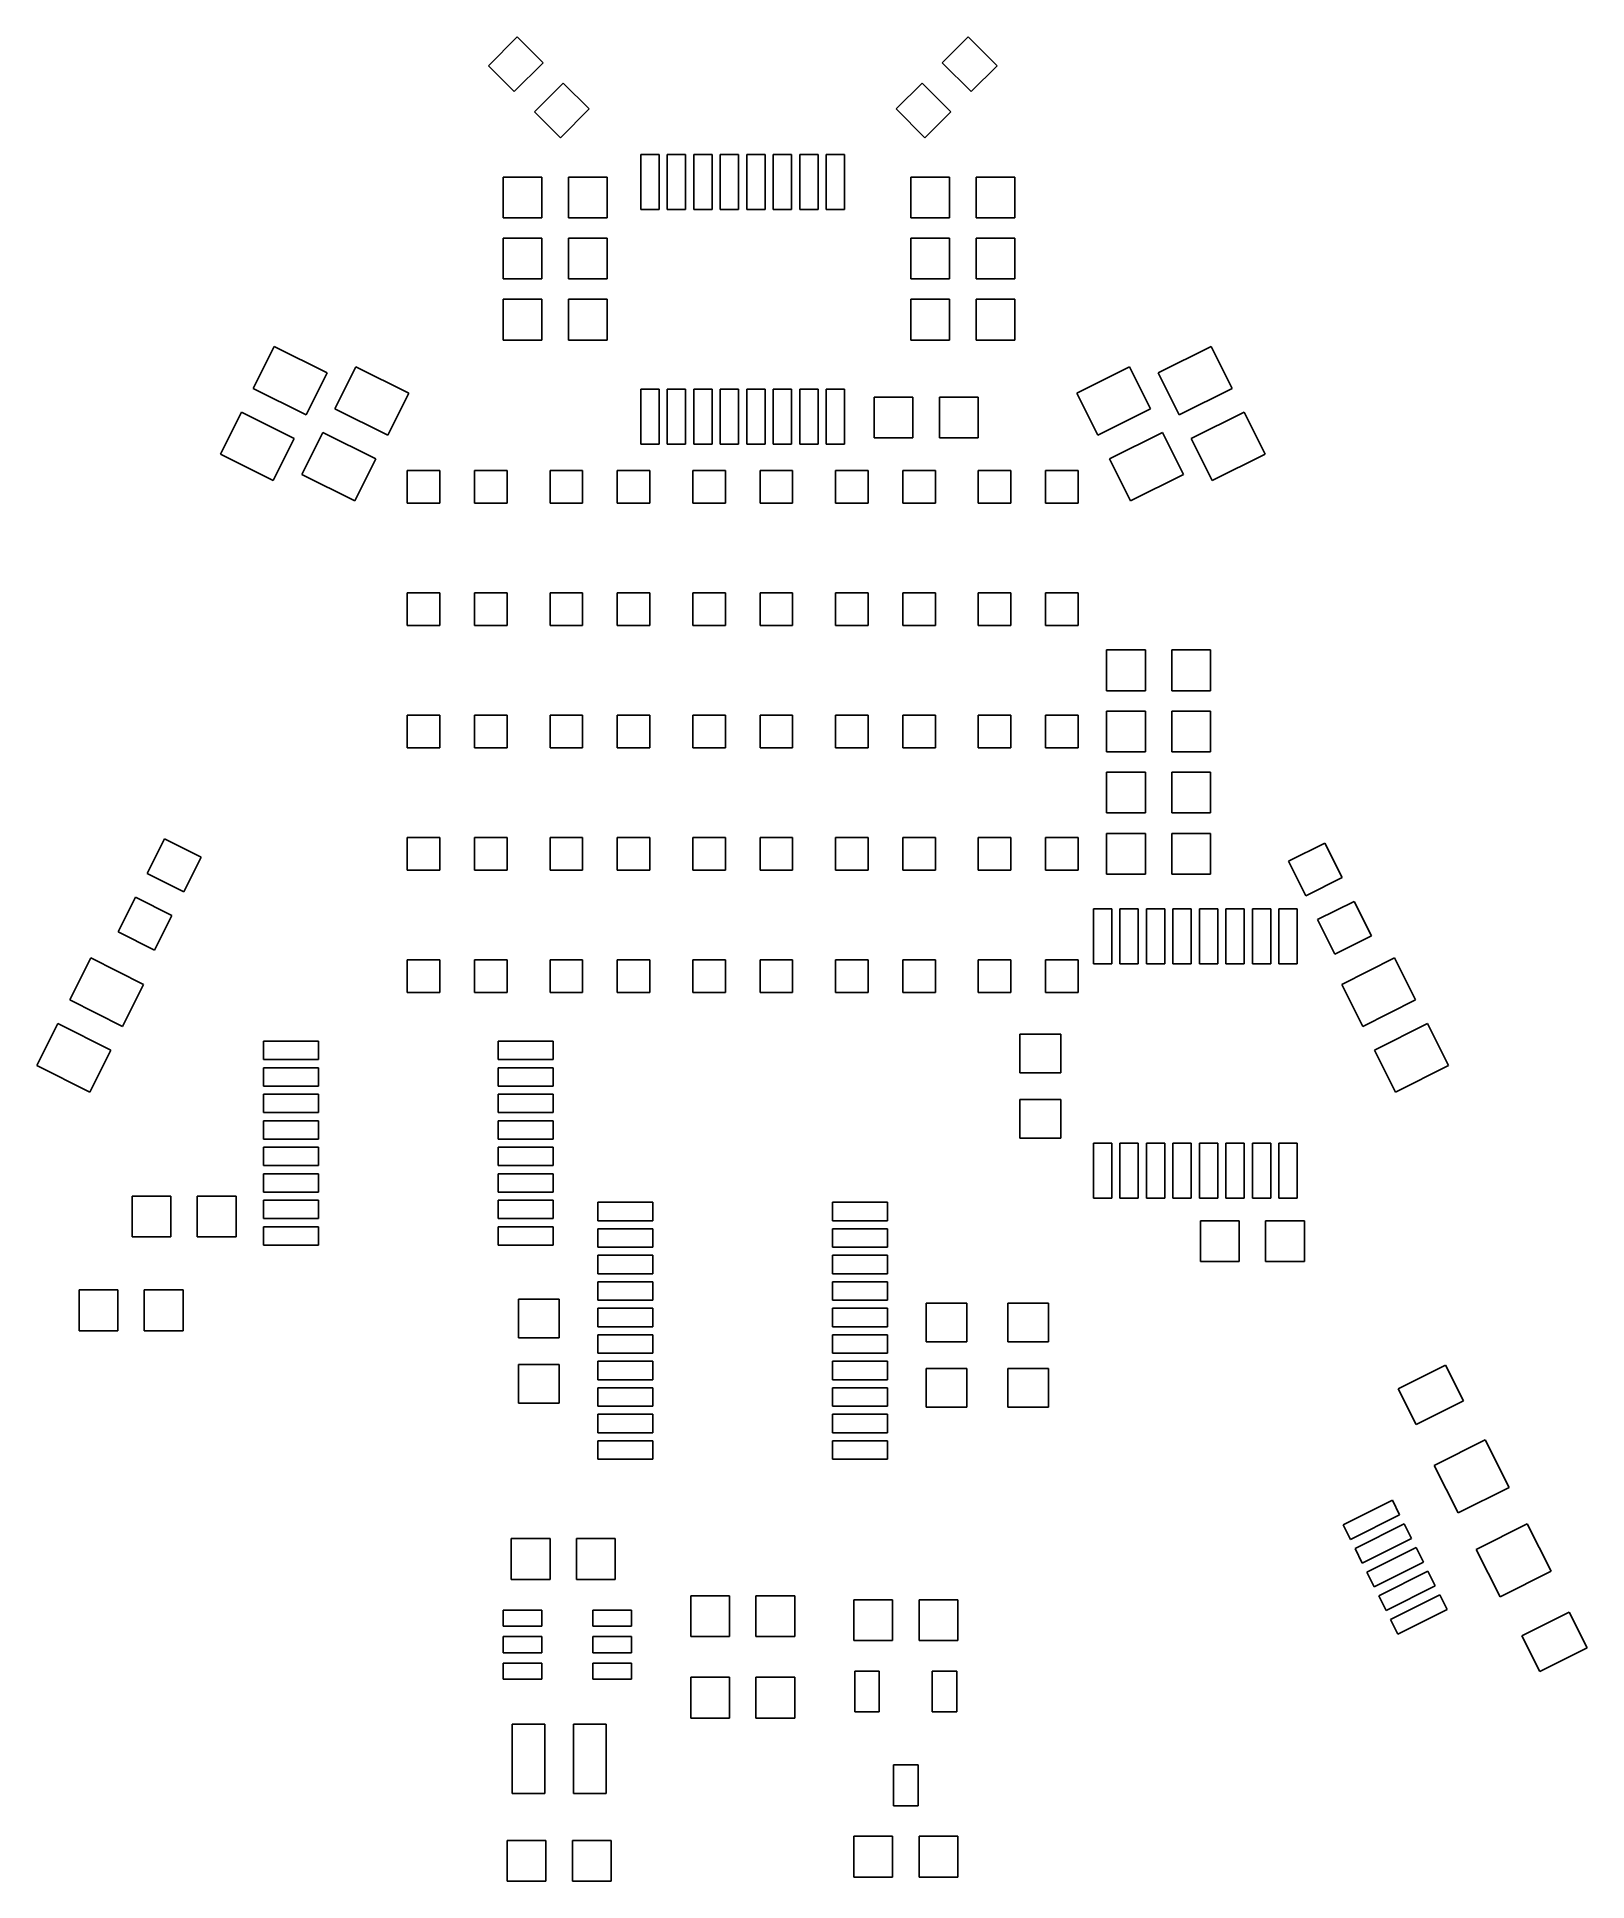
# Model space of a CAD drawing. Extents: x 112.7 to 150.7, y -134 to -88.8.
import ezdxf

# ---------------------------------------------------------------- set-up
doc = ezdxf.new("R2010")
doc.units = 0
doc.header["$MEASUREMENT"] = 0
doc.layers.add('BLACK', color=7, linetype='CONTINUOUS')

msp = doc.modelspace()

# ---------------------------------------------------------------- linework, layer by layer
at = {"layer": 'Black'}
for p, q in [((123.763, -89.4697), (124.47, -88.7626)), ((124.47, -88.7626), (125.106, -89.399)), ((134.894, -89.399), (135.53, -88.7626)), ((135.53, -88.7626), (136.237, -89.4697)), ((124.399, -90.1061), (123.763, -89.4697)), ((125.106, -89.399), (124.399, -90.1061)), ((135.601, -90.1061), (134.894, -89.399)), ((136.237, -89.4697), (135.601, -90.1061)), ((124.894, -90.601), (125.601, -89.8939)), ((125.601, -89.8939), (126.237, -90.5303)), ((133.763, -90.5303), (134.399, -89.8939)), ((134.399, -89.8939), (135.106, -90.601)), ((125.53, -91.2374), (124.894, -90.601)), ((126.237, -90.5303), (125.53, -91.2374)), ((134.47, -91.2374), (133.763, -90.5303)), ((135.106, -90.601), (134.47, -91.2374)), ((127.5, -93), (127.5, -91.65)), ((127.5, -91.65), (127.95, -91.65)), ((127.95, -91.65), (127.95, -93)), ((128.15, -93), (128.15, -91.65)), ((128.15, -91.65), (128.6, -91.65)), ((128.6, -91.65), (128.6, -93)), ((128.8, -93), (128.8, -91.65)), ((128.8, -91.65), (129.25, -91.65)), ((129.25, -91.65), (129.25, -93)), ((129.45, -93), (129.45, -91.65)), ((129.45, -91.65), (129.9, -91.65)), ((129.9, -91.65), (129.9, -93)), ((130.1, -93), (130.1, -91.65)), ((130.1, -91.65), (130.55, -91.65)), ((130.55, -91.65), (130.55, -93)), ((130.75, -93), (130.75, -91.65)), ((130.75, -91.65), (131.2, -91.65)), ((131.2, -91.65), (131.2, -93)), ((131.4, -93), (131.4, -91.65)), ((131.4, -91.65), (131.85, -91.65)), ((131.85, -91.65), (131.85, -93)), ((132.05, -93), (132.05, -91.65)), ((132.05, -91.65), (132.5, -91.65)), ((132.5, -91.65), (132.5, -93)), ((124.125, -93.2), (124.125, -92.2)), ((124.125, -92.2), (125.075, -92.2)), ((125.075, -92.2), (125.075, -93.2)), ((125.725, -93.2), (125.725, -92.2)), ((125.725, -92.2), (126.675, -92.2)), ((126.675, -92.2), (126.675, -93.2)), ((134.125, -93.2), (134.125, -92.2)), ((134.125, -92.2), (135.075, -92.2)), ((135.075, -92.2), (135.075, -93.2)), ((135.725, -93.2), (135.725, -92.2)), ((135.725, -92.2), (136.675, -92.2)), ((136.675, -92.2), (136.675, -93.2)), ((127.95, -93), (127.5, -93)), ((128.6, -93), (128.15, -93)), ((129.25, -93), (128.8, -93)), ((129.9, -93), (129.45, -93)), ((130.55, -93), (130.1, -93)), ((131.2, -93), (130.75, -93)), ((131.85, -93), (131.4, -93)), ((132.5, -93), (132.05, -93)), ((125.075, -93.2), (124.125, -93.2)), ((126.675, -93.2), (125.725, -93.2)), ((135.075, -93.2), (134.125, -93.2)), ((136.675, -93.2), (135.725, -93.2)), ((124.125, -94.7), (124.125, -93.7)), ((124.125, -93.7), (125.075, -93.7)), ((125.075, -93.7), (125.075, -94.7)), ((125.725, -94.7), (125.725, -93.7)), ((125.725, -93.7), (126.675, -93.7)), ((126.675, -93.7), (126.675, -94.7)), ((134.125, -94.7), (134.125, -93.7)), ((134.125, -93.7), (135.075, -93.7)), ((135.075, -93.7), (135.075, -94.7)), ((135.725, -94.7), (135.725, -93.7)), ((135.725, -93.7), (136.675, -93.7)), ((136.675, -93.7), (136.675, -94.7)), ((125.075, -94.7), (124.125, -94.7)), ((126.675, -94.7), (125.725, -94.7)), ((135.075, -94.7), (134.125, -94.7)), ((136.675, -94.7), (135.725, -94.7)), ((124.125, -96.2), (124.125, -95.2)), ((124.125, -95.2), (125.075, -95.2)), ((125.075, -95.2), (125.075, -96.2)), ((125.725, -96.2), (125.725, -95.2)), ((125.725, -95.2), (126.675, -95.2)), ((126.675, -95.2), (126.675, -96.2)), ((134.125, -96.2), (134.125, -95.2)), ((134.125, -95.2), (135.075, -95.2)), ((135.075, -95.2), (135.075, -96.2)), ((135.725, -96.2), (135.725, -95.2)), ((135.725, -95.2), (136.675, -95.2)), ((136.675, -95.2), (136.675, -96.2)), ((125.075, -96.2), (124.125, -96.2)), ((126.675, -96.2), (125.725, -96.2)), ((135.075, -96.2), (134.125, -96.2)), ((136.675, -96.2), (135.725, -96.2)), ((117.997, -97.3848), (118.512, -96.3565)), ((118.512, -96.3565), (119.809, -97.0057)), ((140.191, -97.0057), (141.488, -96.3565)), ((141.488, -96.3565), (142.003, -97.3848)), ((119.809, -97.0057), (119.294, -98.034)), ((119.997, -97.8848), (120.512, -96.8565)), ((120.512, -96.8565), (121.809, -97.5057)), ((138.191, -97.5057), (139.488, -96.8565)), ((139.488, -96.8565), (140.003, -97.8848)), ((140.706, -98.034), (140.191, -97.0057)), ((119.294, -98.034), (117.997, -97.3848)), ((121.809, -97.5057), (121.294, -98.534)), ((127.5, -98.75), (127.5, -97.4)), ((127.5, -97.4), (127.95, -97.4)), ((127.95, -97.4), (127.95, -98.75)), ((128.15, -98.75), (128.15, -97.4)), ((128.15, -97.4), (128.6, -97.4)), ((128.6, -97.4), (128.6, -98.75)), ((128.8, -98.75), (128.8, -97.4)), ((128.8, -97.4), (129.25, -97.4)), ((129.25, -97.4), (129.25, -98.75)), ((129.45, -98.75), (129.45, -97.4)), ((129.45, -97.4), (129.9, -97.4)), ((129.9, -97.4), (129.9, -98.75)), ((130.1, -98.75), (130.1, -97.4)), ((130.1, -97.4), (130.55, -97.4)), ((130.55, -97.4), (130.55, -98.75)), ((130.75, -98.75), (130.75, -97.4)), ((130.75, -97.4), (131.2, -97.4)), ((131.2, -97.4), (131.2, -98.75)), ((131.4, -98.75), (131.4, -97.4)), ((131.4, -97.4), (131.85, -97.4)), ((131.85, -97.4), (131.85, -98.75)), ((132.05, -98.75), (132.05, -97.4)), ((132.05, -97.4), (132.5, -97.4)), ((132.5, -97.4), (132.5, -98.75)), ((133.225, -98.6), (133.225, -97.6)), ((133.225, -97.6), (134.175, -97.6)), ((134.175, -97.6), (134.175, -98.6)), ((134.825, -98.6), (134.825, -97.6)), ((134.825, -97.6), (135.775, -97.6)), ((135.775, -97.6), (135.775, -98.6)), ((138.706, -98.534), (138.191, -97.5057)), ((142.003, -97.3848), (140.706, -98.034)), ((117.191, -98.9943), (117.706, -97.966)), ((117.706, -97.966), (119.003, -98.6152)), ((121.294, -98.534), (119.997, -97.8848)), ((140.003, -97.8848), (138.706, -98.534)), ((140.997, -98.6152), (142.294, -97.966)), ((142.294, -97.966), (142.809, -98.9943)), ((119.003, -98.6152), (118.488, -99.6435)), ((119.191, -99.4943), (119.706, -98.466)), ((119.706, -98.466), (121.003, -99.1152)), ((134.175, -98.6), (133.225, -98.6)), ((135.775, -98.6), (134.825, -98.6)), ((138.997, -99.1152), (140.294, -98.466)), ((140.294, -98.466), (140.809, -99.4943)), ((141.512, -99.6435), (140.997, -98.6152)), ((118.488, -99.6435), (117.191, -98.9943)), ((127.95, -98.75), (127.5, -98.75)), ((128.6, -98.75), (128.15, -98.75)), ((129.25, -98.75), (128.8, -98.75)), ((129.9, -98.75), (129.45, -98.75)), ((130.55, -98.75), (130.1, -98.75)), ((131.2, -98.75), (130.75, -98.75)), ((131.85, -98.75), (131.4, -98.75)), ((132.5, -98.75), (132.05, -98.75)), ((142.809, -98.9943), (141.512, -99.6435)), ((120.488, -100.144), (119.191, -99.4943)), ((121.003, -99.1152), (120.488, -100.144)), ((121.775, -100.2), (121.775, -99.4)), ((121.775, -99.4), (122.575, -99.4)), ((122.575, -99.4), (122.575, -100.2)), ((123.425, -100.2), (123.425, -99.4)), ((123.425, -99.4), (124.225, -99.4)), ((124.225, -99.4), (124.225, -100.2)), ((125.275, -100.2), (125.275, -99.4)), ((125.275, -99.4), (126.075, -99.4)), ((126.075, -99.4), (126.075, -100.2)), ((126.925, -100.2), (126.925, -99.4)), ((126.925, -99.4), (127.725, -99.4)), ((127.725, -99.4), (127.725, -100.2)), ((128.775, -100.2), (128.775, -99.4)), ((128.775, -99.4), (129.575, -99.4)), ((129.575, -99.4), (129.575, -100.2)), ((130.425, -100.2), (130.425, -99.4)), ((130.425, -99.4), (131.225, -99.4)), ((131.225, -99.4), (131.225, -100.2)), ((132.275, -100.2), (132.275, -99.4)), ((132.275, -99.4), (133.075, -99.4)), ((133.075, -99.4), (133.075, -100.2)), ((133.925, -100.2), (133.925, -99.4)), ((133.925, -99.4), (134.725, -99.4)), ((134.725, -99.4), (134.725, -100.2)), ((135.775, -100.2), (135.775, -99.4)), ((135.775, -99.4), (136.575, -99.4)), ((136.575, -99.4), (136.575, -100.2)), ((137.425, -100.2), (137.425, -99.4)), ((137.425, -99.4), (138.225, -99.4)), ((138.225, -99.4), (138.225, -100.2)), ((139.512, -100.144), (138.997, -99.1152)), ((140.809, -99.4943), (139.512, -100.144)), ((122.575, -100.2), (121.775, -100.2)), ((124.225, -100.2), (123.425, -100.2)), ((126.075, -100.2), (125.275, -100.2)), ((127.725, -100.2), (126.925, -100.2)), ((129.575, -100.2), (128.775, -100.2)), ((131.225, -100.2), (130.425, -100.2)), ((133.075, -100.2), (132.275, -100.2)), ((134.725, -100.2), (133.925, -100.2)), ((136.575, -100.2), (135.775, -100.2)), ((138.225, -100.2), (137.425, -100.2)), ((121.775, -103.2), (121.775, -102.4)), ((121.775, -102.4), (122.575, -102.4)), ((122.575, -102.4), (122.575, -103.2)), ((123.425, -103.2), (123.425, -102.4)), ((123.425, -102.4), (124.225, -102.4)), ((124.225, -102.4), (124.225, -103.2)), ((125.275, -103.2), (125.275, -102.4)), ((125.275, -102.4), (126.075, -102.4)), ((126.075, -102.4), (126.075, -103.2)), ((126.925, -103.2), (126.925, -102.4)), ((126.925, -102.4), (127.725, -102.4)), ((127.725, -102.4), (127.725, -103.2)), ((128.775, -103.2), (128.775, -102.4)), ((128.775, -102.4), (129.575, -102.4)), ((129.575, -102.4), (129.575, -103.2)), ((130.425, -103.2), (130.425, -102.4)), ((130.425, -102.4), (131.225, -102.4)), ((131.225, -102.4), (131.225, -103.2)), ((132.275, -103.2), (132.275, -102.4)), ((132.275, -102.4), (133.075, -102.4)), ((133.075, -102.4), (133.075, -103.2)), ((133.925, -103.2), (133.925, -102.4)), ((133.925, -102.4), (134.725, -102.4)), ((134.725, -102.4), (134.725, -103.2)), ((135.775, -103.2), (135.775, -102.4)), ((135.775, -102.4), (136.575, -102.4)), ((136.575, -102.4), (136.575, -103.2)), ((137.425, -103.2), (137.425, -102.4)), ((137.425, -102.4), (138.225, -102.4)), ((138.225, -102.4), (138.225, -103.2)), ((122.575, -103.2), (121.775, -103.2)), ((124.225, -103.2), (123.425, -103.2)), ((126.075, -103.2), (125.275, -103.2)), ((127.725, -103.2), (126.925, -103.2)), ((129.575, -103.2), (128.775, -103.2)), ((131.225, -103.2), (130.425, -103.2)), ((133.075, -103.2), (132.275, -103.2)), ((134.725, -103.2), (133.925, -103.2)), ((136.575, -103.2), (135.775, -103.2)), ((138.225, -103.2), (137.425, -103.2)), ((138.925, -104.8), (138.925, -103.8)), ((138.925, -103.8), (139.875, -103.8)), ((139.875, -103.8), (139.875, -104.8)), ((140.525, -104.8), (140.525, -103.8)), ((140.525, -103.8), (141.475, -103.8)), ((141.475, -103.8), (141.475, -104.8)), ((139.875, -104.8), (138.925, -104.8)), ((141.475, -104.8), (140.525, -104.8)), ((121.775, -106.2), (121.775, -105.4)), ((121.775, -105.4), (122.575, -105.4)), ((122.575, -105.4), (122.575, -106.2)), ((123.425, -106.2), (123.425, -105.4)), ((123.425, -105.4), (124.225, -105.4)), ((124.225, -105.4), (124.225, -106.2)), ((125.275, -106.2), (125.275, -105.4)), ((125.275, -105.4), (126.075, -105.4)), ((126.075, -105.4), (126.075, -106.2)), ((126.925, -106.2), (126.925, -105.4)), ((126.925, -105.4), (127.725, -105.4)), ((127.725, -105.4), (127.725, -106.2)), ((128.775, -106.2), (128.775, -105.4)), ((128.775, -105.4), (129.575, -105.4)), ((129.575, -105.4), (129.575, -106.2)), ((130.425, -106.2), (130.425, -105.4)), ((130.425, -105.4), (131.225, -105.4)), ((131.225, -105.4), (131.225, -106.2)), ((132.275, -106.2), (132.275, -105.4)), ((132.275, -105.4), (133.075, -105.4)), ((133.075, -105.4), (133.075, -106.2)), ((133.925, -106.2), (133.925, -105.4)), ((133.925, -105.4), (134.725, -105.4)), ((134.725, -105.4), (134.725, -106.2)), ((135.775, -106.2), (135.775, -105.4)), ((135.775, -105.4), (136.575, -105.4)), ((136.575, -105.4), (136.575, -106.2)), ((137.425, -106.2), (137.425, -105.4)), ((137.425, -105.4), (138.225, -105.4)), ((138.225, -105.4), (138.225, -106.2)), ((138.925, -106.3), (138.925, -105.3)), ((138.925, -105.3), (139.875, -105.3)), ((139.875, -105.3), (139.875, -106.3)), ((140.525, -106.3), (140.525, -105.3)), ((140.525, -105.3), (141.475, -105.3)), ((141.475, -105.3), (141.475, -106.3)), ((122.575, -106.2), (121.775, -106.2)), ((124.225, -106.2), (123.425, -106.2)), ((126.075, -106.2), (125.275, -106.2)), ((127.725, -106.2), (126.925, -106.2)), ((129.575, -106.2), (128.775, -106.2)), ((131.225, -106.2), (130.425, -106.2)), ((133.075, -106.2), (132.275, -106.2)), ((134.725, -106.2), (133.925, -106.2)), ((136.575, -106.2), (135.775, -106.2)), ((138.225, -106.2), (137.425, -106.2)), ((139.875, -106.3), (138.925, -106.3)), ((141.475, -106.3), (140.525, -106.3)), ((138.925, -107.8), (138.925, -106.8)), ((138.925, -106.8), (139.875, -106.8)), ((139.875, -106.8), (139.875, -107.8)), ((140.525, -107.8), (140.525, -106.8)), ((140.525, -106.8), (141.475, -106.8)), ((141.475, -106.8), (141.475, -107.8)), ((139.875, -107.8), (138.925, -107.8)), ((141.475, -107.8), (140.525, -107.8)), ((115.398, -109.286), (115.824, -108.436)), ((115.824, -108.436), (116.718, -108.884)), ((121.775, -109.2), (121.775, -108.4)), ((121.775, -108.4), (122.575, -108.4)), ((122.575, -108.4), (122.575, -109.2)), ((123.425, -109.2), (123.425, -108.4)), ((123.425, -108.4), (124.225, -108.4)), ((124.225, -108.4), (124.225, -109.2)), ((125.275, -109.2), (125.275, -108.4)), ((125.275, -108.4), (126.075, -108.4)), ((126.075, -108.4), (126.075, -109.2)), ((126.925, -109.2), (126.925, -108.4)), ((126.925, -108.4), (127.725, -108.4)), ((127.725, -108.4), (127.725, -109.2)), ((128.775, -109.2), (128.775, -108.4)), ((128.775, -108.4), (129.575, -108.4)), ((129.575, -108.4), (129.575, -109.2)), ((130.425, -109.2), (130.425, -108.4)), ((130.425, -108.4), (131.225, -108.4)), ((131.225, -108.4), (131.225, -109.2)), ((132.275, -109.2), (132.275, -108.4)), ((132.275, -108.4), (133.075, -108.4)), ((133.075, -108.4), (133.075, -109.2)), ((133.925, -109.2), (133.925, -108.4)), ((133.925, -108.4), (134.725, -108.4)), ((134.725, -108.4), (134.725, -109.2)), ((135.775, -109.2), (135.775, -108.4)), ((135.775, -108.4), (136.575, -108.4)), ((136.575, -108.4), (136.575, -109.2)), ((137.425, -109.2), (137.425, -108.4)), ((137.425, -108.4), (138.225, -108.4)), ((138.225, -108.4), (138.225, -109.2)), ((138.925, -109.3), (138.925, -108.3)), ((138.925, -108.3), (139.875, -108.3)), ((139.875, -108.3), (139.875, -109.3)), ((140.525, -109.3), (140.525, -108.3)), ((140.525, -108.3), (141.475, -108.3)), ((141.475, -108.3), (141.475, -109.3)), ((143.382, -108.984), (144.276, -108.536)), ((144.276, -108.536), (144.702, -109.386)), ((116.718, -108.884), (116.293, -109.733)), ((143.807, -109.833), (143.382, -108.984)), ((116.293, -109.733), (115.398, -109.286)), ((122.575, -109.2), (121.775, -109.2)), ((124.225, -109.2), (123.425, -109.2)), ((126.075, -109.2), (125.275, -109.2)), ((127.725, -109.2), (126.925, -109.2)), ((129.575, -109.2), (128.775, -109.2)), ((131.225, -109.2), (130.425, -109.2)), ((133.075, -109.2), (132.275, -109.2)), ((134.725, -109.2), (133.925, -109.2)), ((136.575, -109.2), (135.775, -109.2)), ((138.225, -109.2), (137.425, -109.2)), ((139.875, -109.3), (138.925, -109.3)), ((141.475, -109.3), (140.525, -109.3)), ((144.702, -109.386), (143.807, -109.833)), ((114.682, -110.716), (115.107, -109.867)), ((115.107, -109.867), (116.002, -110.314)), ((116.002, -110.314), (115.576, -111.164)), ((138.6, -111.5), (138.6, -110.15)), ((138.6, -110.15), (139.05, -110.15)), ((139.05, -110.15), (139.05, -111.5)), ((139.25, -111.5), (139.25, -110.15)), ((139.25, -110.15), (139.7, -110.15)), ((139.7, -110.15), (139.7, -111.5)), ((139.9, -111.5), (139.9, -110.15)), ((139.9, -110.15), (140.35, -110.15)), ((140.35, -110.15), (140.35, -111.5)), ((140.55, -111.5), (140.55, -110.15)), ((140.55, -110.15), (141, -110.15)), ((141, -110.15), (141, -111.5)), ((141.2, -111.5), (141.2, -110.15)), ((141.2, -110.15), (141.65, -110.15)), ((141.65, -110.15), (141.65, -111.5)), ((141.85, -111.5), (141.85, -110.15)), ((141.85, -110.15), (142.3, -110.15)), ((142.3, -110.15), (142.3, -111.5)), ((142.5, -111.5), (142.5, -110.15)), ((142.5, -110.15), (142.95, -110.15)), ((142.95, -110.15), (142.95, -111.5)), ((143.15, -111.5), (143.15, -110.15)), ((143.15, -110.15), (143.6, -110.15)), ((143.6, -110.15), (143.6, -111.5)), ((144.098, -110.414), (144.993, -109.967)), ((144.993, -109.967), (145.418, -110.816)), ((115.576, -111.164), (114.682, -110.716)), ((144.524, -111.264), (144.098, -110.414)), ((145.418, -110.816), (144.524, -111.264)), ((113.497, -112.385), (114.012, -111.356)), ((114.012, -111.356), (115.309, -112.006)), ((121.775, -112.2), (121.775, -111.4)), ((121.775, -111.4), (122.575, -111.4)), ((122.575, -111.4), (122.575, -112.2)), ((123.425, -112.2), (123.425, -111.4)), ((123.425, -111.4), (124.225, -111.4)), ((124.225, -111.4), (124.225, -112.2)), ((125.275, -112.2), (125.275, -111.4)), ((125.275, -111.4), (126.075, -111.4)), ((126.075, -111.4), (126.075, -112.2)), ((126.925, -112.2), (126.925, -111.4)), ((126.925, -111.4), (127.725, -111.4)), ((127.725, -111.4), (127.725, -112.2)), ((128.775, -112.2), (128.775, -111.4)), ((128.775, -111.4), (129.575, -111.4)), ((129.575, -111.4), (129.575, -112.2)), ((130.425, -112.2), (130.425, -111.4)), ((130.425, -111.4), (131.225, -111.4)), ((131.225, -111.4), (131.225, -112.2)), ((132.275, -112.2), (132.275, -111.4)), ((132.275, -111.4), (133.075, -111.4)), ((133.075, -111.4), (133.075, -112.2)), ((133.925, -112.2), (133.925, -111.4)), ((133.925, -111.4), (134.725, -111.4)), ((134.725, -111.4), (134.725, -112.2)), ((135.775, -112.2), (135.775, -111.4)), ((135.775, -111.4), (136.575, -111.4)), ((136.575, -111.4), (136.575, -112.2)), ((137.425, -112.2), (137.425, -111.4)), ((137.425, -111.4), (138.225, -111.4)), ((138.225, -111.4), (138.225, -112.2)), ((139.05, -111.5), (138.6, -111.5)), ((139.7, -111.5), (139.25, -111.5)), ((140.35, -111.5), (139.9, -111.5)), ((141, -111.5), (140.55, -111.5)), ((141.65, -111.5), (141.2, -111.5)), ((142.3, -111.5), (141.85, -111.5)), ((142.95, -111.5), (142.5, -111.5)), ((143.6, -111.5), (143.15, -111.5)), ((144.691, -112.006), (145.988, -111.356)), ((145.988, -111.356), (146.503, -112.385)), ((115.309, -112.006), (114.794, -113.034)), ((145.206, -113.034), (144.691, -112.006)), ((114.794, -113.034), (113.497, -112.385)), ((122.575, -112.2), (121.775, -112.2)), ((124.225, -112.2), (123.425, -112.2)), ((126.075, -112.2), (125.275, -112.2)), ((127.725, -112.2), (126.925, -112.2)), ((129.575, -112.2), (128.775, -112.2)), ((131.225, -112.2), (130.425, -112.2)), ((133.075, -112.2), (132.275, -112.2)), ((134.725, -112.2), (133.925, -112.2)), ((136.575, -112.2), (135.775, -112.2)), ((138.225, -112.2), (137.425, -112.2)), ((146.503, -112.385), (145.206, -113.034)), ((112.691, -113.994), (113.206, -112.966)), ((113.206, -112.966), (114.503, -113.615)), ((145.497, -113.615), (146.794, -112.966)), ((146.794, -112.966), (147.309, -113.994)), ((118.25, -113.85), (118.25, -113.4)), ((118.25, -113.4), (119.6, -113.4)), ((119.6, -113.4), (119.6, -113.85)), ((124, -113.85), (124, -113.4)), ((124, -113.4), (125.35, -113.4)), ((125.35, -113.4), (125.35, -113.85)), ((136.8, -114.175), (136.8, -113.225)), ((136.8, -113.225), (137.8, -113.225)), ((137.8, -113.225), (137.8, -114.175)), ((113.988, -114.644), (112.691, -113.994)), ((114.503, -113.615), (113.988, -114.644)), ((119.6, -113.85), (118.25, -113.85)), ((125.35, -113.85), (124, -113.85)), ((146.012, -114.644), (145.497, -113.615)), ((147.309, -113.994), (146.012, -114.644)), ((118.25, -114.5), (118.25, -114.05)), ((118.25, -114.05), (119.6, -114.05)), ((119.6, -114.05), (119.6, -114.5)), ((124, -114.5), (124, -114.05)), ((124, -114.05), (125.35, -114.05)), ((125.35, -114.05), (125.35, -114.5)), ((137.8, -114.175), (136.8, -114.175)), ((119.6, -114.5), (118.25, -114.5)), ((118.25, -115.15), (118.25, -114.7)), ((118.25, -114.7), (119.6, -114.7)), ((119.6, -114.7), (119.6, -115.15)), ((125.35, -114.5), (124, -114.5)), ((124, -115.15), (124, -114.7)), ((124, -114.7), (125.35, -114.7)), ((125.35, -114.7), (125.35, -115.15)), ((136.8, -115.775), (136.8, -114.825)), ((136.8, -114.825), (137.8, -114.825)), ((137.8, -114.825), (137.8, -115.775)), ((119.6, -115.15), (118.25, -115.15)), ((118.25, -115.8), (118.25, -115.35)), ((118.25, -115.35), (119.6, -115.35)), ((119.6, -115.35), (119.6, -115.8)), ((125.35, -115.15), (124, -115.15)), ((124, -115.8), (124, -115.35)), ((124, -115.35), (125.35, -115.35)), ((125.35, -115.35), (125.35, -115.8)), ((119.6, -115.8), (118.25, -115.8)), ((125.35, -115.8), (124, -115.8)), ((137.8, -115.775), (136.8, -115.775)), ((118.25, -116.45), (118.25, -116)), ((118.25, -116), (119.6, -116)), ((119.6, -116), (119.6, -116.45)), ((124, -116.45), (124, -116)), ((124, -116), (125.35, -116)), ((125.35, -116), (125.35, -116.45)), ((138.6, -117.25), (138.6, -115.9)), ((138.6, -115.9), (139.05, -115.9)), ((139.05, -115.9), (139.05, -117.25)), ((139.25, -117.25), (139.25, -115.9)), ((139.25, -115.9), (139.7, -115.9)), ((139.7, -115.9), (139.7, -117.25)), ((139.9, -117.25), (139.9, -115.9)), ((139.9, -115.9), (140.35, -115.9)), ((140.35, -115.9), (140.35, -117.25)), ((140.55, -117.25), (140.55, -115.9)), ((140.55, -115.9), (141, -115.9)), ((141, -115.9), (141, -117.25)), ((141.2, -117.25), (141.2, -115.9)), ((141.2, -115.9), (141.65, -115.9)), ((141.65, -115.9), (141.65, -117.25)), ((141.85, -117.25), (141.85, -115.9)), ((141.85, -115.9), (142.3, -115.9)), ((142.3, -115.9), (142.3, -117.25)), ((142.5, -117.25), (142.5, -115.9)), ((142.5, -115.9), (142.95, -115.9)), ((142.95, -115.9), (142.95, -117.25)), ((143.15, -117.25), (143.15, -115.9)), ((143.15, -115.9), (143.6, -115.9)), ((143.6, -115.9), (143.6, -117.25)), ((119.6, -116.45), (118.25, -116.45)), ((118.25, -117.1), (118.25, -116.65)), ((118.25, -116.65), (119.6, -116.65)), ((119.6, -116.65), (119.6, -117.1)), ((125.35, -116.45), (124, -116.45)), ((124, -117.1), (124, -116.65)), ((124, -116.65), (125.35, -116.65)), ((125.35, -116.65), (125.35, -117.1)), ((119.6, -117.1), (118.25, -117.1)), ((125.35, -117.1), (124, -117.1)), ((115.025, -118.2), (115.025, -117.2)), ((115.025, -117.2), (115.975, -117.2)), ((115.975, -117.2), (115.975, -118.2)), ((116.625, -118.2), (116.625, -117.2)), ((116.625, -117.2), (117.575, -117.2)), ((117.575, -117.2), (117.575, -118.2)), ((118.25, -117.75), (118.25, -117.3)), ((118.25, -117.3), (119.6, -117.3)), ((119.6, -117.3), (119.6, -117.75)), ((124, -117.75), (124, -117.3)), ((124, -117.3), (125.35, -117.3)), ((125.35, -117.3), (125.35, -117.75)), ((126.45, -117.8), (126.45, -117.35)), ((126.45, -117.35), (127.8, -117.35)), ((127.8, -117.35), (127.8, -117.8)), ((132.2, -117.8), (132.2, -117.35)), ((132.2, -117.35), (133.55, -117.35)), ((133.55, -117.35), (133.55, -117.8)), ((139.05, -117.25), (138.6, -117.25)), ((139.7, -117.25), (139.25, -117.25)), ((140.35, -117.25), (139.9, -117.25)), ((141, -117.25), (140.55, -117.25)), ((141.65, -117.25), (141.2, -117.25)), ((142.3, -117.25), (141.85, -117.25)), ((142.95, -117.25), (142.5, -117.25)), ((143.6, -117.25), (143.15, -117.25)), ((119.6, -117.75), (118.25, -117.75)), ((118.25, -118.4), (118.25, -117.95)), ((118.25, -117.95), (119.6, -117.95)), ((119.6, -117.95), (119.6, -118.4)), ((125.35, -117.75), (124, -117.75)), ((124, -118.4), (124, -117.95)), ((124, -117.95), (125.35, -117.95)), ((125.35, -117.95), (125.35, -118.4)), ((127.8, -117.8), (126.45, -117.8)), ((126.45, -118.45), (126.45, -118)), ((126.45, -118), (127.8, -118)), ((127.8, -118), (127.8, -118.45)), ((133.55, -117.8), (132.2, -117.8)), ((132.2, -118.45), (132.2, -118)), ((132.2, -118), (133.55, -118)), ((133.55, -118), (133.55, -118.45)), ((141.225, -118.8), (141.225, -117.8)), ((141.225, -117.8), (142.175, -117.8)), ((142.175, -117.8), (142.175, -118.8)), ((142.825, -118.8), (142.825, -117.8)), ((142.825, -117.8), (143.775, -117.8)), ((143.775, -117.8), (143.775, -118.8)), ((115.975, -118.2), (115.025, -118.2)), ((117.575, -118.2), (116.625, -118.2)), ((119.6, -118.4), (118.25, -118.4)), ((125.35, -118.4), (124, -118.4)), ((127.8, -118.45), (126.45, -118.45)), ((133.55, -118.45), (132.2, -118.45)), ((126.45, -119.1), (126.45, -118.65)), ((126.45, -118.65), (127.8, -118.65)), ((127.8, -118.65), (127.8, -119.1)), ((132.2, -119.1), (132.2, -118.65)), ((132.2, -118.65), (133.55, -118.65)), ((133.55, -118.65), (133.55, -119.1)), ((142.175, -118.8), (141.225, -118.8)), ((143.775, -118.8), (142.825, -118.8)), ((127.8, -119.1), (126.45, -119.1)), ((126.45, -119.75), (126.45, -119.3)), ((126.45, -119.3), (127.8, -119.3)), ((127.8, -119.3), (127.8, -119.75)), ((133.55, -119.1), (132.2, -119.1)), ((132.2, -119.75), (132.2, -119.3)), ((132.2, -119.3), (133.55, -119.3)), ((133.55, -119.3), (133.55, -119.75)), ((113.725, -120.5), (113.725, -119.5)), ((113.725, -119.5), (114.675, -119.5)), ((114.675, -119.5), (114.675, -120.5)), ((115.325, -120.5), (115.325, -119.5)), ((115.325, -119.5), (116.275, -119.5)), ((116.275, -119.5), (116.275, -120.5)), ((124.5, -120.675), (124.5, -119.725)), ((124.5, -119.725), (125.5, -119.725)), ((125.5, -119.725), (125.5, -120.675)), ((127.8, -119.75), (126.45, -119.75)), ((133.55, -119.75), (132.2, -119.75)), ((134.5, -120.775), (134.5, -119.825)), ((134.5, -119.825), (135.5, -119.825)), ((135.5, -119.825), (135.5, -120.775)), ((136.5, -120.775), (136.5, -119.825)), ((136.5, -119.825), (137.5, -119.825)), ((137.5, -119.825), (137.5, -120.775)), ((126.45, -120.4), (126.45, -119.95)), ((126.45, -119.95), (127.8, -119.95)), ((127.8, -119.95), (127.8, -120.4)), ((132.2, -120.4), (132.2, -119.95)), ((132.2, -119.95), (133.55, -119.95)), ((133.55, -119.95), (133.55, -120.4)), ((114.675, -120.5), (113.725, -120.5)), ((116.275, -120.5), (115.325, -120.5)), ((125.5, -120.675), (124.5, -120.675)), ((127.8, -120.4), (126.45, -120.4)), ((126.45, -121.05), (126.45, -120.6)), ((126.45, -120.6), (127.8, -120.6)), ((127.8, -120.6), (127.8, -121.05)), ((133.55, -120.4), (132.2, -120.4)), ((132.2, -121.05), (132.2, -120.6)), ((132.2, -120.6), (133.55, -120.6)), ((133.55, -120.6), (133.55, -121.05)), ((135.5, -120.775), (134.5, -120.775)), ((137.5, -120.775), (136.5, -120.775)), ((127.8, -121.05), (126.45, -121.05)), ((133.55, -121.05), (132.2, -121.05)), ((124.5, -122.275), (124.5, -121.325)), ((124.5, -121.325), (125.5, -121.325)), ((125.5, -121.325), (125.5, -122.275)), ((126.45, -121.7), (126.45, -121.25)), ((126.45, -121.25), (127.8, -121.25)), ((127.8, -121.25), (127.8, -121.7)), ((132.2, -121.7), (132.2, -121.25)), ((132.2, -121.25), (133.55, -121.25)), ((133.55, -121.25), (133.55, -121.7)), ((134.5, -122.375), (134.5, -121.425)), ((134.5, -121.425), (135.5, -121.425)), ((135.5, -121.425), (135.5, -122.375)), ((136.5, -122.375), (136.5, -121.425)), ((136.5, -121.425), (137.5, -121.425)), ((137.5, -121.425), (137.5, -122.375)), ((146.076, -121.928), (147.238, -121.346)), ((147.238, -121.346), (147.675, -122.218)), ((127.8, -121.7), (126.45, -121.7)), ((126.45, -122.35), (126.45, -121.9)), ((126.45, -121.9), (127.8, -121.9)), ((127.8, -121.9), (127.8, -122.35)), ((133.55, -121.7), (132.2, -121.7)), ((132.2, -122.35), (132.2, -121.9)), ((132.2, -121.9), (133.55, -121.9)), ((133.55, -121.9), (133.55, -122.35)), ((146.512, -122.8), (146.076, -121.928)), ((125.5, -122.275), (124.5, -122.275)), ((127.8, -122.35), (126.45, -122.35)), ((126.45, -123), (126.45, -122.55)), ((126.45, -122.55), (127.8, -122.55)), ((127.8, -122.55), (127.8, -123)), ((133.55, -122.35), (132.2, -122.35)), ((132.2, -123), (132.2, -122.55)), ((132.2, -122.55), (133.55, -122.55)), ((133.55, -122.55), (133.55, -123)), ((135.5, -122.375), (134.5, -122.375)), ((137.5, -122.375), (136.5, -122.375)), ((147.675, -122.218), (146.512, -122.8)), ((127.8, -123), (126.45, -123)), ((133.55, -123), (132.2, -123)), ((126.45, -123.65), (126.45, -123.2)), ((126.45, -123.2), (127.8, -123.2)), ((127.8, -123.2), (127.8, -123.65)), ((132.2, -123.65), (132.2, -123.2)), ((132.2, -123.2), (133.55, -123.2)), ((133.55, -123.2), (133.55, -123.65)), ((146.96, -123.806), (148.212, -123.179)), ((148.212, -123.179), (148.794, -124.342)), ((127.8, -123.65), (126.45, -123.65)), ((133.55, -123.65), (132.2, -123.65)), ((147.542, -124.969), (146.96, -123.806)), ((148.794, -124.342), (147.542, -124.969)), ((144.725, -125.261), (145.932, -124.657)), ((145.932, -124.657), (146.111, -125.014)), ((144.904, -125.619), (144.725, -125.261)), ((146.111, -125.014), (144.904, -125.619)), ((145.016, -125.842), (146.223, -125.238)), ((146.223, -125.238), (146.402, -125.595)), ((147.99, -125.863), (149.242, -125.236)), ((149.242, -125.236), (149.824, -126.398)), ((124.325, -126.6), (124.325, -125.6)), ((124.325, -125.6), (125.275, -125.6)), ((125.275, -125.6), (125.275, -126.6)), ((125.925, -126.6), (125.925, -125.6)), ((125.925, -125.6), (126.875, -125.6)), ((126.875, -125.6), (126.875, -126.6)), ((146.402, -125.595), (145.195, -126.2)), ((145.195, -126.2), (145.016, -125.842)), ((145.307, -126.423), (146.514, -125.819)), ((146.693, -126.177), (145.486, -126.781)), ((146.514, -125.819), (146.693, -126.177)), ((148.572, -127.025), (147.99, -125.863)), ((125.275, -126.6), (124.325, -126.6)), ((126.875, -126.6), (125.925, -126.6)), ((145.486, -126.781), (145.307, -126.423)), ((145.598, -127.005), (146.805, -126.4)), ((146.805, -126.4), (146.984, -126.758)), ((149.824, -126.398), (148.572, -127.025)), ((128.725, -128), (128.725, -127)), ((128.725, -127), (129.675, -127)), ((129.675, -127), (129.675, -128)), ((130.325, -128), (130.325, -127)), ((130.325, -127), (131.275, -127)), ((131.275, -127), (131.275, -128)), ((132.725, -128.1), (132.725, -127.1)), ((132.725, -127.1), (133.675, -127.1)), ((133.675, -127.1), (133.675, -128.1)), ((134.325, -128.1), (134.325, -127.1)), ((134.325, -127.1), (135.275, -127.1)), ((135.275, -127.1), (135.275, -128.1)), ((145.777, -127.362), (145.598, -127.005)), ((146.984, -126.758), (145.777, -127.362)), ((145.889, -127.586), (147.096, -126.981)), ((147.096, -126.981), (147.275, -127.339)), ((124.125, -127.75), (124.125, -127.35)), ((124.125, -127.35), (125.075, -127.35)), ((125.075, -127.35), (125.075, -127.75)), ((126.325, -127.75), (126.325, -127.35)), ((126.325, -127.35), (127.275, -127.35)), ((127.275, -127.35), (127.275, -127.75)), ((147.275, -127.339), (146.068, -127.943)), ((149.109, -127.986), (150.272, -127.404)), ((150.272, -127.404), (150.708, -128.276)), ((125.075, -127.75), (124.125, -127.75)), ((124.125, -128.4), (124.125, -128)), ((124.125, -128), (125.075, -128)), ((125.075, -128), (125.075, -128.4)), ((127.275, -127.75), (126.325, -127.75)), ((126.325, -128.4), (126.325, -128)), ((126.325, -128), (127.275, -128)), ((127.275, -128), (127.275, -128.4)), ((129.675, -128), (128.725, -128)), ((131.275, -128), (130.325, -128)), ((146.068, -127.943), (145.889, -127.586)), ((149.546, -128.858), (149.109, -127.986)), ((125.075, -128.4), (124.125, -128.4)), ((127.275, -128.4), (126.325, -128.4)), ((133.675, -128.1), (132.725, -128.1)), ((135.275, -128.1), (134.325, -128.1)), ((150.708, -128.276), (149.546, -128.858)), ((124.125, -129.05), (124.125, -128.65)), ((124.125, -128.65), (125.075, -128.65)), ((125.075, -128.65), (125.075, -129.05)), ((126.325, -129.05), (126.325, -128.65)), ((126.325, -128.65), (127.275, -128.65)), ((127.275, -128.65), (127.275, -129.05)), ((132.75, -129.85), (132.75, -128.85)), ((132.75, -128.85), (133.35, -128.85)), ((133.35, -128.85), (133.35, -129.85)), ((134.65, -129.85), (134.65, -128.85)), ((134.65, -128.85), (135.25, -128.85)), ((135.25, -128.85), (135.25, -129.85)), ((125.075, -129.05), (124.125, -129.05)), ((127.275, -129.05), (126.325, -129.05)), ((128.725, -130), (128.725, -129)), ((128.725, -129), (129.675, -129)), ((129.675, -129), (129.675, -130)), ((130.325, -130), (130.325, -129)), ((130.325, -129), (131.275, -129)), ((131.275, -129), (131.275, -130)), ((124.35, -131.85), (124.35, -130.15)), ((124.35, -130.15), (125.15, -130.15)), ((125.15, -130.15), (125.15, -131.85)), ((125.85, -131.85), (125.85, -130.15)), ((125.85, -130.15), (126.65, -130.15)), ((126.65, -130.15), (126.65, -131.85)), ((129.675, -130), (128.725, -130)), ((131.275, -130), (130.325, -130)), ((133.35, -129.85), (132.75, -129.85)), ((135.25, -129.85), (134.65, -129.85)), ((133.7, -132.15), (133.7, -131.15)), ((133.7, -131.15), (134.3, -131.15)), ((134.3, -131.15), (134.3, -132.15)), ((125.15, -131.85), (124.35, -131.85)), ((126.65, -131.85), (125.85, -131.85)), ((134.3, -132.15), (133.7, -132.15)), ((132.725, -133.9), (132.725, -132.9)), ((132.725, -132.9), (133.675, -132.9)), ((133.675, -132.9), (133.675, -133.9)), ((134.325, -133.9), (134.325, -132.9)), ((134.325, -132.9), (135.275, -132.9)), ((135.275, -132.9), (135.275, -133.9)), ((124.225, -134), (124.225, -133)), ((124.225, -133), (125.175, -133)), ((125.175, -133), (125.175, -134)), ((125.825, -134), (125.825, -133)), ((125.825, -133), (126.775, -133)), ((126.775, -133), (126.775, -134)), ((133.675, -133.9), (132.725, -133.9)), ((135.275, -133.9), (134.325, -133.9)), ((125.175, -134), (124.225, -134)), ((126.775, -134), (125.825, -134))]:
    msp.add_line(p, q, dxfattribs=at)

doc.saveas('drawing.dxf')
